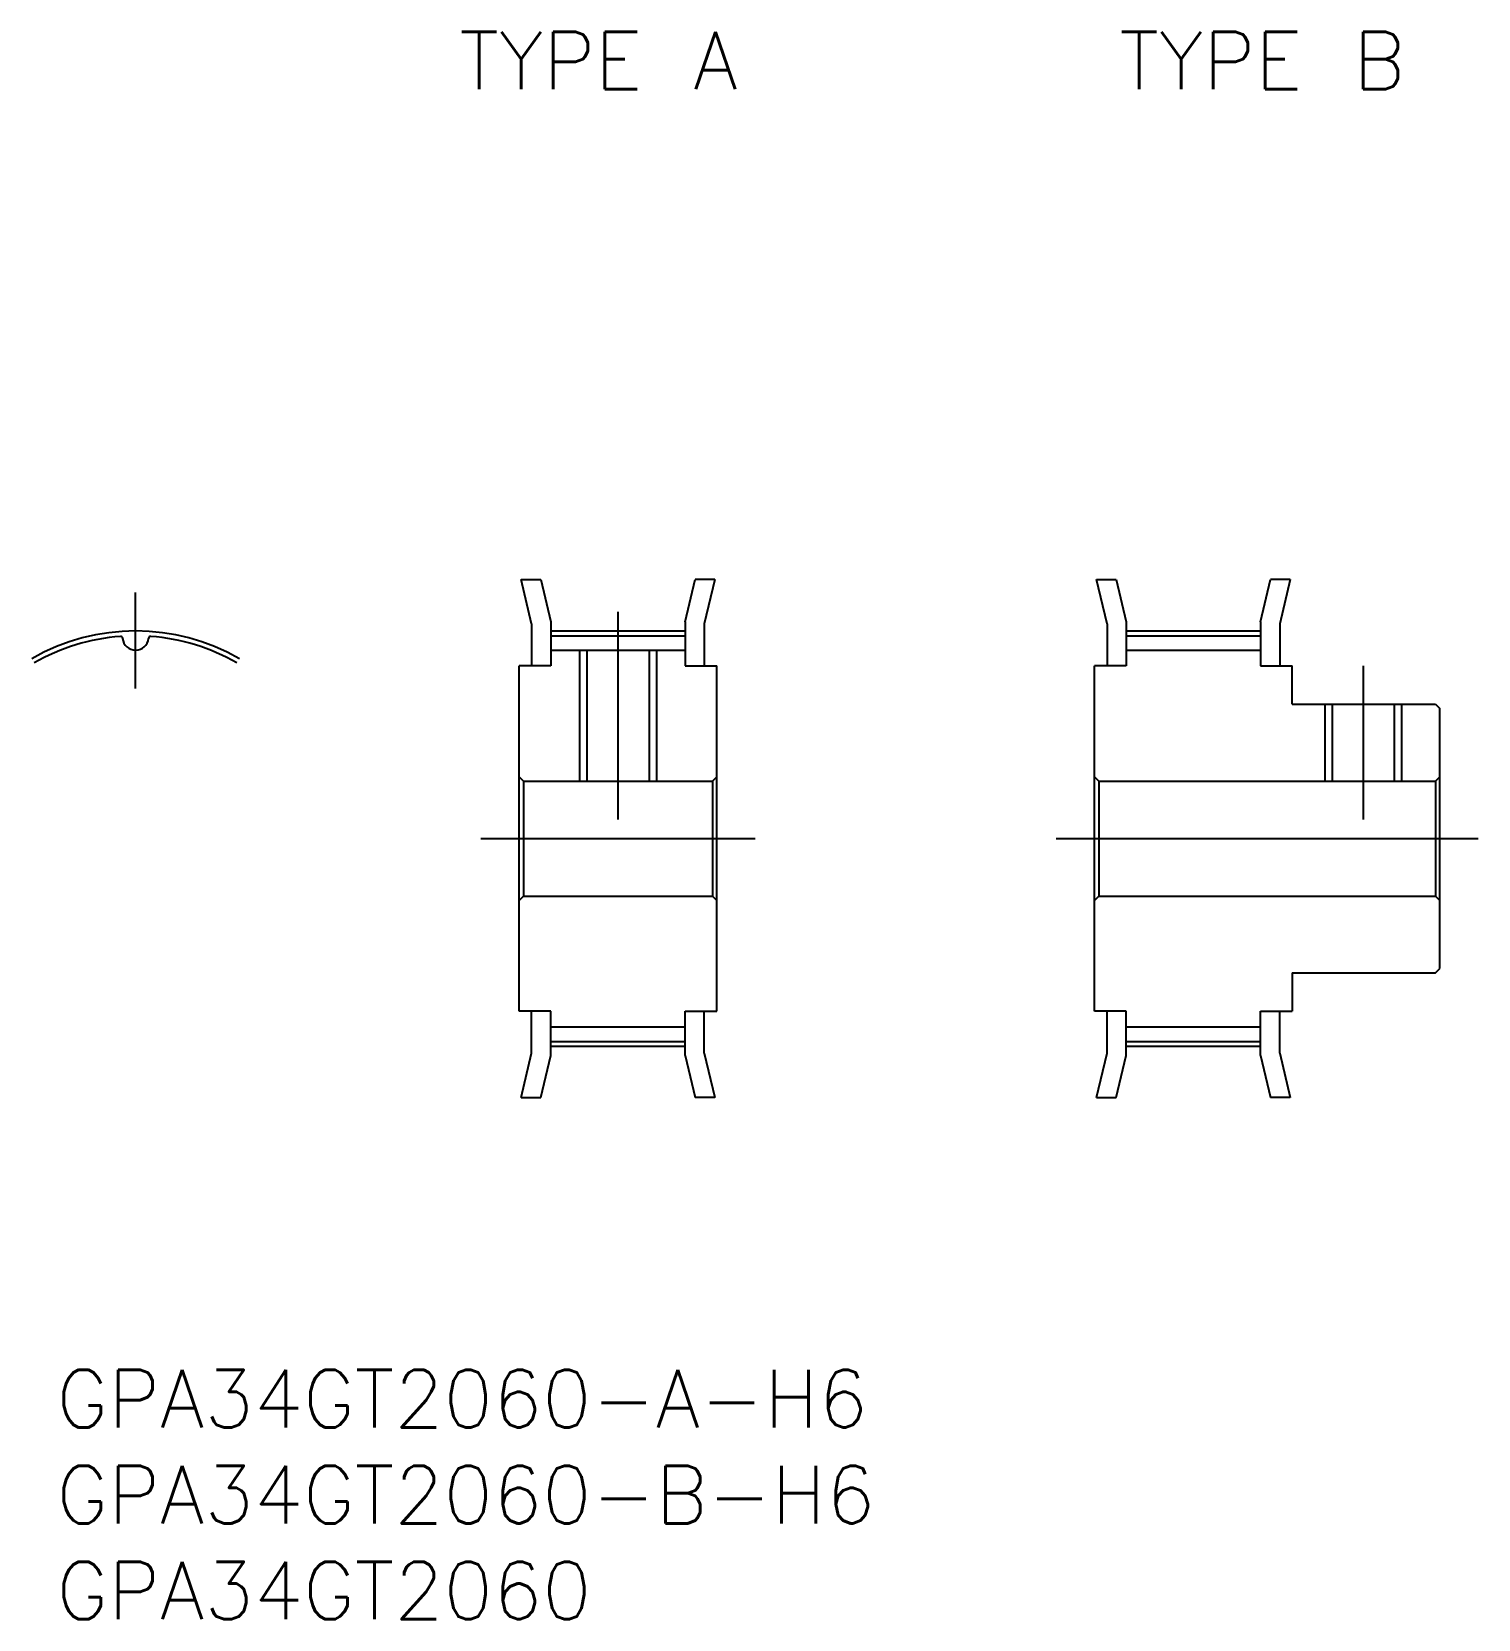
# Model space of a CAD drawing. Extents: x -5.4 to 70, y -40.7 to 42.1.
import ezdxf

# ---------------------------------------------------------------- set-up
doc = ezdxf.new("R2010")
doc.units = 0
doc.linetypes.add('CENTER', pattern=[50.8, 31.75, -6.35, 6.35, -6.35])
doc.layers.get('0').update_dxf_attribs({"linetype": 'CONTINUOUS'})
doc.layers.add('CENTER', color=1, linetype='CONTINUOUS')
doc.styles.get("Standard").update_dxf_attribs({"font": 'txt.shx', "height": 3, "bigfont": 'bigfont.shx'})

msp = doc.modelspace()

# ---------------------------------------------------------------- linework, layer by layer
at = {"color": 7, "linetype": 'CONTINUOUS'}
for p, q in [((20.1, 13.5), (21.128, 13.5)), ((20.65, 11.19), (20.1, 13.5)), ((21.128, 13.5), (21.65, 11.307)), ((28.65, 11.307), (29.172, 13.5)), ((30.2, 13.5), (29.172, 13.5)), ((30.2, 13.5), (29.65, 11.19)), ((50.1, 13.5), (51.128, 13.5)), ((50.65, 11.19), (50.1, 13.5)), ((51.128, 13.5), (51.65, 11.307)), ((58.65, 11.307), (59.172, 13.5)), ((60.2, 13.5), (59.172, 13.5)), ((60.2, 13.5), (59.65, 11.19)), ((20.65, 11.19), (20.65, 9)), ((21.65, 11.307), (21.65, 9)), ((28.65, 11.307), (28.65, 9)), ((29.65, 11.19), (29.65, 9)), ((50.65, 11.19), (50.65, 9)), ((51.65, 11.307), (51.65, 9)), ((58.65, 11.307), (58.65, 9)), ((59.65, 11.19), (59.65, 9)), ((21.65, 10.57), (28.65, 10.57)), ((51.65, 10.57), (58.65, 10.57)), ((21.65, 9.82), (28.65, 9.82)), ((23.529, 9.82), (23.529, 3)), ((26.771, 9.82), (26.771, 3)), ((51.65, 9.82), (58.65, 9.82)), ((21.65, 9), (20, 9)), ((20, -9), (20, 9)), ((28.65, 9), (30.3, 9)), ((30.3, -9), (30.3, 9)), ((51.65, 9), (50, 9)), ((50, -9), (50, 9)), ((58.65, 9), (60.3, 9)), ((60.3, 7), (60.3, 9)), ((60.3, 7), (67.775, 7)), ((62.379, 7), (62.379, 3)), ((65.621, 7), (65.621, 3)), ((67.775, 7), (68, 6.775)), ((68, -6.775), (68, 6.775)), ((20, 3.225), (20.225, 3)), ((20.225, 3), (30.075, 3)), ((20.225, 3), (20.225, -3)), ((30.3, 3.225), (30.075, 3)), ((30.075, 3), (30.075, -3)), ((50, 3.225), (50.225, 3)), ((50.225, 3), (67.775, 3)), ((50.225, 3), (50.225, -3)), ((68, 3.225), (67.775, 3)), ((67.775, 3), (67.775, -3)), ((20, -3.225), (20.225, -3)), ((20.225, -3), (30.075, -3)), ((30.3, -3.225), (30.075, -3)), ((50, -3.225), (50.225, -3)), ((50.225, -3), (67.775, -3)), ((68, -3.225), (67.775, -3)), ((60.3, -7), (60.3, -9)), ((60.3, -7), (67.775, -7)), ((67.775, -7), (68, -6.775)), ((21.65, -9), (20, -9)), ((20.65, -11.19), (20.65, -9)), ((21.65, -11.307), (21.65, -9)), ((28.65, -9), (30.3, -9)), ((28.65, -11.307), (28.65, -9)), ((29.65, -11.19), (29.65, -9)), ((51.65, -9), (50, -9)), ((50.65, -11.19), (50.65, -9)), ((51.65, -11.307), (51.65, -9)), ((58.65, -9), (60.3, -9)), ((58.65, -11.307), (58.65, -9)), ((59.65, -11.19), (59.65, -9)), ((21.65, -9.82), (28.65, -9.82)), ((51.65, -9.82), (58.65, -9.82)), ((21.65, -10.57), (28.65, -10.57)), ((51.65, -10.57), (58.65, -10.57)), ((20.1, -13.5), (20.65, -11.19)), ((21.128, -13.5), (21.65, -11.307)), ((28.65, -11.307), (29.172, -13.5)), ((29.65, -11.19), (30.2, -13.5)), ((50.1, -13.5), (50.65, -11.19)), ((51.128, -13.5), (51.65, -11.307)), ((58.65, -11.307), (59.172, -13.5)), ((59.65, -11.19), (60.2, -13.5)), ((20.1, -13.5), (21.128, -13.5)), ((30.2, -13.5), (29.172, -13.5)), ((50.1, -13.5), (51.128, -13.5)), ((60.2, -13.5), (59.172, -13.5))]:
    msp.add_line(p, q, dxfattribs=at)
at = {"color": 3, "linetype": 'CONTINUOUS'}
for p, q in [((23.15, 9.82), (23.15, 3)), ((27.15, 9.82), (27.15, 3)), ((62, 7), (62, 3)), ((66, 7), (66, 3))]:
    msp.add_line(p, q, dxfattribs=at)
at = {"color": 7, "linetype": 'CONTINUOUS'}
for centre, radius, start, end in [((0, 0), 10.57, 94.30306, 120), ((-0.785, 10.428), 0.113, 4.87901, 94.30306), ((0, 10.495), 0.675, 184.87901, 355.12099), ((0.785, 10.428), 0.112, 85.69694, 175.12099), ((0, 0), 10.57, 60, 85.69694)]:
    msp.add_arc(centre, radius, start, end, dxfattribs=at)
at = {"layer": 'CENTER', "color": 1, "linetype": 'CENTER'}
for p, q in [((0, 7.82), (0, 12.825)), ((25.15, 11.82), (25.15, 1)), ((21.65, 10.825), (28.65, 10.825)), ((51.65, 10.825), (58.65, 10.825)), ((64, 9), (64, 1)), ((18, 0), (32.3, 0)), ((48, 0), (70, 0)), ((21.65, -10.825), (28.65, -10.825)), ((51.65, -10.825), (58.65, -10.825))]:
    msp.add_line(p, q, dxfattribs=at)
msp.add_arc((0, 0), 10.825, 60, 120, dxfattribs=at)

# ---------------------------------------------------------------- texts
at = {"color": 7, "linetype": 'CONTINUOUS'}
for s, p in [('TYPE A', (16.885, 39.06)), ('TYPE B', (51.298, 39.06)), ('GPA34GT2060-A-H6', (-4.129, -30.695)), ('GPA34GT2060-B-H6', (-4.129, -35.695)), ('GPA34GT2060', (-4.129, -40.695))]:
    msp.add_text(s, height=3, dxfattribs=at).set_placement(p)

doc.saveas('drawing.dxf')
